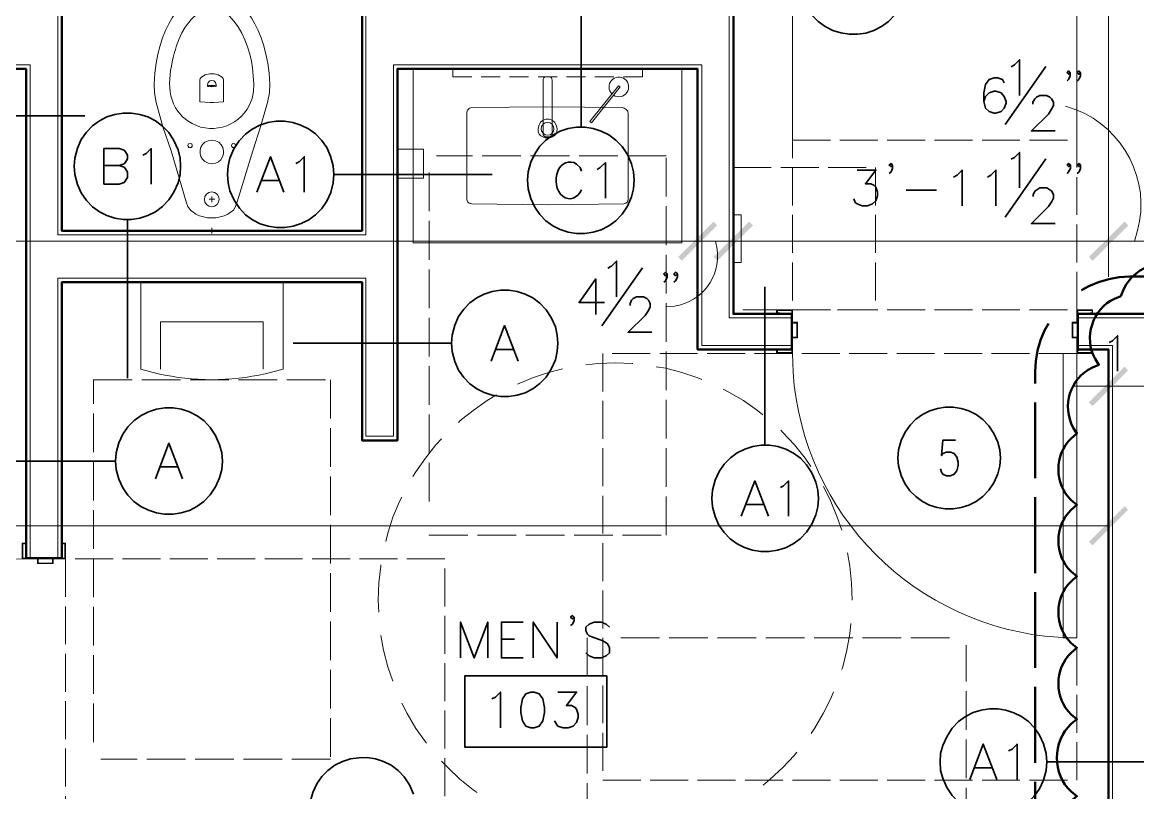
# Model space of a CAD drawing. Header units: inches. Extents: x 5 to 516, y -193 to 129.
# Drawn here: x 205.7 to 217.47, y 65.6 to 73.73 of the extents above; entities that cross this region are included whole.
import ezdxf

# ---------------------------------------------------------------- set-up
doc = ezdxf.new("R2010")
doc.units = ezdxf.units.IN
doc.header["$MEASUREMENT"] = 0
doc.linetypes.add('PDF_IMPORT', pattern=[1, 0.8, -0.2])
doc.layers.add('PDF2_Geometry', color=7, linetype='Continuous')
doc.layers.add('PDF2_Solid Fills', color=7, linetype='Continuous')

msp = doc.modelspace()

# ---------------------------------------------------------------- hatches: boundary and pattern name
at = {"layer": 'PDF2_Solid Fills', "transparency": 33554559}
for points in [[(212.9920095, 71.6234157), (212.6186761, 71.2500823), (212.6586761, 71.2100823), (212.6586813, 71.2100875)], [(212.6586813, 71.210084), (213.0320146, 71.5834173), (212.9920146, 71.6234173)], [(212.9920095, 71.2500875), (213.0320146, 71.2100823), (213.4086813, 71.5834157), (213.3686797, 71.6234173), (213.368666, 71.6234005), (213.3686328, 71.6233676), (213.3686762, 71.6234209)], [(216.9520098, 71.2500823), (216.9920098, 71.2100823), (217.3686765, 71.5834157), (217.3286765, 71.6234157)]]:
    msp.add_hatch(color=256, dxfattribs=at).paths.add_polyline_path(points)

# ---------------------------------------------------------------- linework, layer by layer
at = {"layer": 'PDF2_Geometry', "lineweight": 9}
for points in [[(206.0753423, 77.5667485), (206.0753423, 71.4834147), (209.3253426, 71.4834147), (209.3253426, 77.5667485)], [(213.1586762, 76.5667484), (213.1586762, 70.6100812), (213.8186765, 70.6100812), (213.8186765, 70.3167479), (212.8686761, 70.3167479), (212.8686761, 73.2767481), (209.6186759, 73.2767481), (209.6186759, 69.3600811), (209.3253426, 69.3600811), (209.3253426, 71.0267479), (206.0753423, 71.0267479), (206.0753423, 68.0734141), (205.7853422, 68.0734141), (205.7853422, 73.2767481), (200.0353418, 73.2767481)], [(200.0353418, 64.6934141), (205.7853422, 64.6934141), (205.7853422, 65.0600811), (206.0753423, 65.0600811), (206.0753423, 64.6934141), (217.2020098, 64.6934141), (217.2020098, 70.3167479), (216.8353428, 70.3167479), (216.8353428, 70.6100812), (217.9520099, 70.6100812)]]:
    msp.add_lwpolyline(points, dxfattribs=at)
at = {"layer": 'PDF2_Geometry', "lineweight": 50}
for points in [[(206.1186807, 77.5267535), (206.1186807, 71.526753), (209.2853476, 71.526753), (209.2853476, 77.5267535)], [(213.2020146, 76.5267534), (213.2020146, 70.6500864), (213.8186816, 70.6500864), (213.8186816, 70.2767529), (212.8253479, 70.2767529), (212.8253479, 73.2334199), (209.658681, 73.2334199), (209.658681, 69.3167529), (209.2853476, 69.3167529), (209.2853476, 70.9834197), (206.1186807, 70.9834197), (206.1186807, 68.0734192), (205.742014, 68.0734192), (205.742014, 73.2334199), (200.0753469, 73.2334199)], [(217.3853459, 71.0434173), (217.2720125, 71.0367506), (217.1620125, 71.0167506), (217.0553458, 70.9867506), (216.9520125, 70.9434173), (216.8753458, 70.9000839)], [(217.3220117, 70.9134158), (217.2886785, 70.8367489), (217.2220115, 70.8100824)], [(200.0753469, 64.7334192), (205.742014, 64.7334192), (205.742014, 65.0600862), (206.1186807, 65.0600862), (206.1186807, 64.7334192), (217.1586816, 64.7334192), (217.1586816, 70.2767529), (216.8353479, 70.2767529), (216.8353479, 70.6500864), (217.992015, 70.6500864)], [(216.5253469, 70.5500836), (216.4853469, 70.4767503), (216.4420135, 70.373417), (216.4086802, 70.2634169), (216.3920135, 70.1534169), (216.3853469, 70.0434169)], [(217.0186784, 70.1767489), (217.0586785, 70.1134156), (216.9886784, 70.0867488)], [(216.7853448, 69.4500821), (216.8253449, 69.390082), (216.7653452, 69.3367487)], [(216.7653452, 68.6867489), (216.8253449, 68.6367487), (216.7653452, 68.5834155)], [(216.7653452, 67.9334156), (216.8253449, 67.8834155), (216.7653452, 67.8300822)], [(216.7653452, 67.1800823), (216.8253449, 67.1300818), (216.7653452, 67.0767489)], [(216.7653452, 66.4267482), (216.8253449, 66.3767486), (216.7653452, 66.3267489)]]:
    msp.add_lwpolyline(points, dxfattribs=at)
at = {"layer": 'PDF2_Geometry', "lineweight": 15}
for points in [[(217.1586816, 71.0400862), (217.1586816, 76.6500868)], [(212.6586813, 73.2334199), (212.6586813, 71.4000864), (209.8253477, 71.4000864), (209.8253477, 73.2334199)], [(212.0086771, 73.0434174), (211.7053438, 72.6667507), (211.6886771, 72.6800841), (211.9920105, 73.0567508)], [(209.93201, 72.3867537), (209.93201, 72.0834203), (209.6586767, 72.0834203), (209.6586767, 72.3867537)], [(207.702009, 71.8900859), (207.702009, 71.8300859)], [(207.6720112, 71.8600813), (207.7320112, 71.8600813)], [(212.8253479, 71.7900824), (212.8253479, 71.666749)], [(213.2020095, 71.7900824), (213.2020095, 71.666749)], [(213.2020095, 71.1934146), (213.2020095, 71.6934146), (213.2853428, 71.6934146), (213.2853428, 71.1934146)], [(207.702009, 71.5567526), (207.702009, 71.4967526)], [(207.6720112, 71.5267479), (207.7320112, 71.5267479)]]:
    msp.add_lwpolyline(points, close=True, dxfattribs=at)
at = {"layer": 'PDF2_Geometry', "linetype": 'PDF_IMPORT', "lineweight": 15, "ltscale": 0.5}
for points in [[(216.8253483, 72.4834198), (216.8253483, 76.483415), (213.825348, 76.4834202), (213.825348, 72.4834147), (216.8253483, 72.4834198)], [(216.8253483, 70.6934145), (216.8253483, 74.69342), (213.825348, 74.6934149), (213.825348, 70.6934197), (216.8253483, 70.6934145)], [(214.7020096, 72.1934147), (214.7020096, 70.6934145), (213.2020095, 70.6934145), (213.2020095, 72.1934147), (214.7020096, 72.1934147)], [(216.8253483, 65.7334193), (216.8253483, 70.2334197), (211.8253479, 70.2334197), (211.8253479, 65.7334193), (216.8253483, 65.7334193)], [(210.1586811, 68.0667528), (206.1586756, 68.0667528), (206.1586807, 65.0667526), (210.1586759, 65.0667526), (210.1586811, 68.0667528)]]:
    msp.add_lwpolyline(points, dxfattribs=at)
at = {"layer": 'PDF2_Geometry', "lineweight": 35}
for points in [[(211.595347, 74.2900877), (211.595347, 72.6200877)], [(216.1320092, 73.2567489), (216.1686759, 73.2767489), (216.2220092, 73.3300822), (216.2220092, 72.9534155)], [(216.0686818, 72.6467499), (216.4986818, 73.2600833)], [(216.7553477, 73.1934147), (216.7386811, 73.1767481), (216.7220144, 73.1934147), (216.7386811, 73.2134147), (216.7553477, 73.1934147), (216.7553477, 73.1600814), (216.7386811, 73.1234147), (216.7220144, 73.1067481)], [(216.8620168, 73.1934147), (216.8453502, 73.1767481), (216.8286835, 73.1934147), (216.8453502, 73.2134147), (216.8620168, 73.1934147), (216.8620168, 73.1600814), (216.8453502, 73.1234147), (216.8286835, 73.1067481)], [(216.0586788, 73.0867524), (216.0420122, 73.1234191), (215.9886788, 73.1400857), (215.9520122, 73.1400857), (215.8986788, 73.1234191), (215.8620121, 73.0700857), (215.8453455, 72.9800857), (215.8453455, 72.8900857), (215.8620121, 72.8200857), (215.8986788, 72.783419), (215.9520122, 72.7667524), (215.9720122, 72.7667524), (216.0253455, 72.783419), (216.0586788, 72.8200857), (216.0786788, 72.8734191), (216.0786788, 72.8900857), (216.0586788, 72.9434191), (216.0253455, 72.9800857), (215.9720122, 73.0000857), (215.9520122, 73.0000857), (215.8986788, 72.9800857), (215.8620121, 72.9434191), (215.8453455, 72.8900857)], [(216.3620168, 72.863418), (216.3620168, 72.883418), (216.3820168, 72.9167513), (216.3986835, 72.9367513), (216.4353501, 72.953418), (216.5053501, 72.953418), (216.5420168, 72.9367513), (216.5586835, 72.9167513), (216.5786835, 72.883418), (216.5786835, 72.8467513), (216.5586835, 72.8100846), (216.5253501, 72.7567513), (216.3453501, 72.5800846), (216.5953501, 72.5800846)], [(206.362016, 72.7400863), (204.6920159, 72.7400863)], [(206.5620147, 72.0200816), (206.5620147, 72.3934149), (206.7220147, 72.3934149), (206.775348, 72.3767483), (206.7920147, 72.3600816), (206.8120147, 72.3234149), (206.8120147, 72.2867483), (206.7920147, 72.2500816), (206.775348, 72.2334149), (206.7220147, 72.2167483), (206.5620147, 72.2167483)], [(206.972015, 72.3234196), (207.0086816, 72.3400862), (207.062015, 72.3934196), (207.062015, 72.0200862)], [(207.3453456, 72.0334209), (207.3653456, 72.1200876), (207.3720123, 72.2067542), (207.3653456, 72.2934209), (207.3453456, 72.3800876)], [(206.2553455, 72.2934209), (206.2486789, 72.2067542), (206.2553455, 72.1200876)], [(207.8920126, 71.946751), (207.8720126, 72.0334176), (207.8653459, 72.1200843), (207.8720126, 72.2100843), (207.8920126, 72.2934177)], [(208.1753435, 71.9334184), (208.3186769, 72.3067518), (208.4620102, 71.9334184)], [(208.5886804, 72.2367496), (208.6220137, 72.2534163), (208.6753471, 72.3067496), (208.6753471, 71.9334163)], [(211.7653435, 72.1734155), (211.7986769, 72.1934155), (211.8520102, 72.2467488), (211.8520102, 71.8700821)], [(216.0686818, 71.6700856), (216.4986818, 72.2867523)], [(216.1320092, 72.2834144), (216.1686759, 72.3000811), (216.2220092, 72.3534144), (216.2220092, 71.980081)], [(206.7220149, 72.2167504), (206.7753483, 72.1967504), (206.7920149, 72.1800838), (206.8120149, 72.1434171), (206.8120149, 72.0900838), (206.7920149, 72.0567504), (206.7753483, 72.0367504), (206.7220149, 72.0200838), (206.5620149, 72.0200838)], [(208.9820127, 72.2100843), (208.9886793, 72.1200843), (208.9820127, 72.0334176)], [(210.6586811, 72.1200843), (208.988681, 72.1200843)], [(211.0386779, 71.97008), (211.0320113, 72.06008), (211.0386779, 72.1467466)], [(211.6020134, 72.1567529), (211.5853468, 72.1934195), (211.5486801, 72.2300862)], [(212.128678, 72.2334133), (212.148678, 72.1467466), (212.1553446, 72.06008), (212.148678, 71.97008), (212.128678, 71.8834133)], [(214.5086773, 72.1667491), (214.705344, 72.1667491), (214.595344, 72.0234157), (214.6520107, 72.0234157), (214.685344, 72.0067491), (214.705344, 71.9867491), (214.7220107, 71.9334157), (214.7220107, 71.8967491), (214.705344, 71.8434157), (214.6686774, 71.8100824), (214.615344, 71.7900824), (214.5620107, 71.7900824), (214.5086773, 71.8100824), (214.4886773, 71.8267491), (214.4720107, 71.8634157)], [(214.8820091, 72.220087), (214.8653424, 72.2034204), (214.8453424, 72.220087), (214.8653424, 72.2367537), (214.8820091, 72.220087), (214.8820091, 72.1834204), (214.8653424, 72.1467537), (214.8453424, 72.130087)], [(215.5253468, 72.0934187), (215.5620135, 72.1134187), (215.6153468, 72.1667521), (215.6153468, 71.7900854)], [(215.8820092, 72.0934187), (215.9186758, 72.1134187), (215.9720092, 72.1667521), (215.9720092, 71.7900854)], [(216.7586775, 72.220087), (216.7386775, 72.2034204), (216.7220109, 72.220087), (216.7386775, 72.2367537), (216.7586775, 72.220087), (216.7586775, 72.1834204), (216.7386775, 72.1467537), (216.7220109, 72.130087)], [(216.8653466, 72.220087), (216.84868, 72.2034204), (216.82868, 72.220087), (216.84868, 72.2367537), (216.8653466, 72.220087), (216.8653466, 72.1834204), (216.84868, 72.1467537), (216.82868, 72.130087)], [(208.2320113, 72.0567502), (208.4086779, 72.0567502)], [(215.0253468, 71.9534176), (215.3453468, 71.9534176)], [(216.3653466, 71.8900835), (216.3653466, 71.9067501), (216.3820133, 71.9434168), (216.4020133, 71.9600835), (216.4353466, 71.9800835), (216.5086799, 71.9800835), (216.5420133, 71.9600835), (216.5620133, 71.9434168), (216.57868, 71.9067501), (216.57868, 71.8700835), (216.5620133, 71.8367501), (216.5253466, 71.7834168), (216.3453466, 71.6034168), (216.5953466, 71.6034168)], [(206.8120147, 69.9734167), (206.8120147, 71.6434167)], [(211.878679, 71.133417), (211.9153457, 71.153417), (211.968679, 71.2067504), (211.968679, 70.8300837)], [(211.8153449, 70.5234181), (212.2453449, 71.1367514)], [(212.5053474, 71.0734195), (212.4853474, 71.0534195), (212.4686807, 71.0734195), (212.4853474, 71.0900861), (212.5053474, 71.0734195), (212.5053474, 71.0367528), (212.4853474, 71.0000861), (212.4686807, 70.9834194)], [(212.6120165, 71.0734195), (212.5920165, 71.0534195), (212.5753498, 71.0734195), (212.5920165, 71.0900861), (212.6120165, 71.0734195), (212.6120165, 71.0367528), (212.5920165, 71.0000861), (212.5753498, 70.9834194)], [(211.7520107, 70.6434148), (211.7520107, 71.0200815), (211.575344, 70.7700815), (211.8420107, 70.7700815)], [(212.1120165, 70.7400861), (212.1120165, 70.7600861), (212.1286831, 70.7967528), (212.1453498, 70.8134194), (212.1820165, 70.8300861), (212.2553498, 70.8300861), (212.2886831, 70.8134194), (212.3086831, 70.7967528), (212.3253498, 70.7600861), (212.3253498, 70.7234194), (212.3086831, 70.6867528), (212.2720165, 70.6334194), (212.0920165, 70.4567527), (212.3420165, 70.4567527)], [(213.5353428, 70.9367482), (213.5353428, 69.2667481)], [(210.6486781, 70.1534161), (210.7886781, 70.5267495), (210.9320115, 70.1534161)], [(211.3253467, 70.1667486), (211.3453467, 70.2534153), (211.3520134, 70.340082), (211.3453467, 70.4267487), (211.3253467, 70.5134153)], [(210.2353467, 70.4267487), (210.22868, 70.340082), (210.2353467, 70.2534153)], [(217.165348, 70.350085), (217.2020147, 70.3667516), (217.255348, 70.420085), (217.255348, 70.0467516)], [(208.5586782, 70.340082), (210.2286783, 70.340082)], [(210.7020093, 70.2767478), (210.878676, 70.2767478)], [(215.545346, 69.3200827), (215.4120126, 69.3200827), (215.3986793, 69.1567494), (215.4120126, 69.1767494), (215.4520127, 69.193416), (215.4920127, 69.193416), (215.5320127, 69.1767494), (215.5586793, 69.1400827), (215.5720127, 69.0867494), (215.5720127, 69.0500827), (215.5586793, 68.9967494), (215.5320127, 68.9600827), (215.4920127, 68.943416), (215.4520127, 68.943416), (215.4120126, 68.9600827), (215.3986793, 68.9800827), (215.385346, 69.0167494)], [(215.9920138, 68.9634136), (216.0120138, 69.0467469), (216.0186805, 69.1300803), (216.0120138, 69.2167469), (215.9920138, 69.2967469)], [(206.6920147, 69.1867483), (206.6853479, 69.0967483), (206.6920147, 69.0100816)], [(207.1053429, 68.9100824), (207.2486762, 69.2867491), (207.3920096, 68.9100824)], [(207.7820148, 68.9234149), (207.8053481, 69.0100816), (207.8120148, 69.0967483), (207.8053481, 69.1867483), (207.7820148, 69.2700816)], [(214.945347, 69.2167469), (214.9386803, 69.1300803), (214.945347, 69.0467469)], [(205.015343, 69.0967483), (206.6853431, 69.0967483)], [(207.1586808, 69.0367507), (207.3386808, 69.0367507)], [(213.2853428, 68.5167515), (213.4286762, 68.8900849), (213.5720095, 68.5167515)], [(213.6986797, 68.8200827), (213.7320131, 68.8367494), (213.7853464, 68.8900827), (213.7853464, 68.5167493)], [(214.0720104, 68.8767507), (214.0920104, 68.7934174), (214.098677, 68.7034174), (214.0920104, 68.6167507), (214.0720104, 68.530084)], [(212.9820103, 68.6167507), (212.9753437, 68.7034174), (212.9820103, 68.7934174)], [(213.3420106, 68.6400832), (213.5186773, 68.6400832)], [(211.5220099, 67.4534173), (211.5053432, 67.4334173), (211.4853432, 67.4534173), (211.5053432, 67.4700839), (211.5220099, 67.4534173), (211.5220099, 67.4167506), (211.5053432, 67.3800839), (211.4853432, 67.3634173)], [(210.3253477, 67.0234178), (210.3253477, 67.4000845), (210.4686811, 67.0234178), (210.6120144, 67.4000845), (210.6120144, 67.0234178)], [(210.9853473, 67.0234178), (210.7553472, 67.0234178), (210.7553472, 67.4000845), (210.9853473, 67.4000845)], [(211.0920104, 67.0234178), (211.0920104, 67.4000845), (211.3420104, 67.0234178), (211.3420104, 67.4000845)], [(211.8953484, 67.3467482), (211.8620151, 67.3800815), (211.8086817, 67.4000815), (211.7353484, 67.4000815), (211.6820151, 67.3800815), (211.6453484, 67.3467482), (211.6453484, 67.3100815), (211.6653484, 67.2734148), (211.6820151, 67.2567481), (211.7186817, 67.2400815), (211.8253484, 67.2034148), (211.8620151, 67.1834148), (211.8786817, 67.1667481), (211.8953484, 67.1300815), (211.8953484, 67.0767481), (211.8620151, 67.0434148), (211.8086817, 67.0234148), (211.7353484, 67.0234148), (211.6820151, 67.0434148), (211.6453484, 67.0767481)], [(210.7553472, 67.2200866), (210.8953472, 67.2200866)], [(210.6553445, 66.5900817), (210.6920112, 66.6100817), (210.7453445, 66.663415), (210.7453445, 66.2867483)], [(211.3520134, 66.6634188), (211.5486801, 66.6634188), (211.4420134, 66.5200855), (211.4953468, 66.5200855), (211.5320134, 66.5000855), (211.5486801, 66.4834188), (211.5653468, 66.4300855), (211.5653468, 66.3934188), (211.5486801, 66.3400855), (211.5120134, 66.3034188), (211.4586801, 66.2867521), (211.4053467, 66.2867521), (211.3520134, 66.3034188), (211.3353467, 66.3234188), (211.3153467, 66.3600855)], [(215.4120091, 65.7534182), (215.3886758, 65.8367516), (215.3820091, 65.9267516), (215.3886758, 66.0134182), (215.4120091, 66.1000849)], [(215.6953501, 65.7400857), (215.8386834, 66.1134191), (215.9820168, 65.7400857)], [(216.1053436, 66.0434169), (216.1420103, 66.0600836), (216.1953436, 66.1134169), (216.1953436, 65.7400835)], [(216.5020092, 66.0134182), (216.5086759, 65.9267516), (216.5020092, 65.8367516)], [(218.1786809, 65.9267516), (216.5086808, 65.9267516)], [(215.7486812, 65.8634174), (215.9286813, 65.8634174)]]:
    msp.add_lwpolyline(points, dxfattribs=at)
at = {"layer": 'PDF2_Geometry', "lineweight": 15}
for points in [[(207.4186814, 73.6734197), (207.3853481, 73.6134197), (207.3553481, 73.5500863), (207.3286814, 73.4800863)], [(207.0986814, 73.1900828), (207.0920148, 73.0767494)], [(207.8086782, 73.14675), (207.7686782, 73.1700833), (207.7253448, 73.1834166), (207.6786782, 73.1834166), (207.6320115, 73.1700833), (207.5920115, 73.14675)], [(208.0986814, 72.8534196), (208.1253481, 72.9234196), (208.1420148, 72.9967529), (208.1453481, 73.0734196), (208.1386814, 73.1600863), (208.1286814, 73.2434196)], [(208.3120148, 73.0767494), (208.3053481, 73.1900828)], [(207.0920101, 73.0767494), (207.0953434, 72.9800827), (207.1153434, 72.8800827)], [(207.5920101, 73.14675), (207.5786768, 73.1334166), (207.5753435, 73.1134166)], [(207.5753475, 73.113418), (207.5753475, 72.8867513), (207.6820142, 72.8800846)], [(207.745344, 73.0467532), (207.745344, 73.0667532), (207.7386773, 73.0900866), (207.7220107, 73.1067532), (207.7020107, 73.1100866), (207.6786773, 73.1067532), (207.6620107, 73.0900866), (207.655344, 73.0667532)], [(207.745344, 73.0534204), (207.745344, 73.0567538), (207.7386773, 73.0567538), (207.7320107, 73.0600871), (207.7086773, 73.0600871), (207.7020107, 73.0634204), (207.6920107, 73.0600871), (207.6686773, 73.0600871), (207.665344, 73.0567538), (207.6586773, 73.0567538), (207.655344, 73.0534204)], [(207.6553443, 73.0667532), (207.6553443, 73.0467532)], [(207.7186809, 72.8800846), (207.8253475, 72.8867513), (207.8253475, 73.113418), (207.8220142, 73.133418), (207.8086809, 73.1467513)], [(207.9520091, 71.7834144), (207.9686757, 71.8334144), (208.1320091, 72.3700811), (208.2153424, 72.6234144), (208.2886758, 72.8800811), (208.3086758, 72.9800812), (208.3120091, 73.0767479)], [(211.1953497, 73.113418), (211.1953497, 73.1267513), (211.198683, 73.133418), (211.2020164, 73.1400847), (211.2053497, 73.143418), (211.208683, 73.1467513), (211.2153497, 73.1500847), (211.2653497, 73.1500847)], [(211.1953497, 72.5534204), (211.1953497, 73.1134204)], [(211.2653435, 73.1500866), (211.2720101, 73.1500866), (211.2753435, 73.1467532), (211.2786768, 73.1434199), (211.2853435, 73.1400866), (211.2886768, 73.1334199), (211.2886768, 73.1267532), (211.2920102, 73.1200866), (211.2920102, 73.1134199)], [(211.2920158, 73.113418), (211.2920158, 72.5534179)], [(207.6553443, 73.0467472), (207.7020109, 73.0434139), (207.7453443, 73.0467472)], [(207.6886798, 73.0567538), (207.6853465, 73.0534204), (207.6886798, 73.0534204), (207.6886798, 73.0500871), (207.7120131, 73.0500871), (207.7153465, 73.0534204), (207.7153465, 73.0567538), (207.7120131, 73.0567538)], [(207.1153459, 72.8800806), (207.1853459, 72.6234139), (207.2720125, 72.3700805)], [(207.6820099, 72.8800806), (207.7186765, 72.8800806)], [(210.4420131, 72.8267494), (210.4186797, 72.8200827), (210.3986797, 72.8000827), (210.3920131, 72.7767494)], [(212.0286831, 72.8267494), (211.2353497, 72.8334161), (210.4420164, 72.8267494)], [(212.0920105, 72.7600854), (212.0886772, 72.7867521), (212.0720105, 72.8067521), (212.0520105, 72.8200854), (212.0286771, 72.8267521)], [(216.8186773, 72.8034157), (216.7053439, 72.8400825)], [(207.3420147, 72.7867529), (207.3920147, 72.7300863), (207.4520147, 72.6834196)], [(210.3920117, 72.776748), (210.3920117, 71.856748)], [(212.0920105, 71.8567515), (212.0920105, 72.7600849)], [(211.1953497, 72.6934147), (211.168683, 72.6734147)], [(211.1953497, 72.6500865), (211.178683, 72.6267532), (211.1753497, 72.6034198), (211.178683, 72.5767532), (211.1953497, 72.5567532)], [(211.2920158, 72.6934147), (211.2586825, 72.7034147), (211.2253492, 72.7034147), (211.1953492, 72.6934147)], [(211.2920158, 72.6500865), (211.2686825, 72.6634199), (211.2420158, 72.6700865), (211.2153492, 72.6634199), (211.1953492, 72.6500865)], [(211.2920158, 72.5567502), (211.3053492, 72.5767502), (211.3086825, 72.6034169), (211.3053492, 72.6267502), (211.2920158, 72.6500835)], [(211.3153497, 72.6734147), (211.2920164, 72.6934147)], [(207.7753424, 72.4600865), (207.7386757, 72.4767532), (207.702009, 72.4834198), (207.662009, 72.4767532), (207.6286757, 72.4600865)], [(211.2186787, 72.5167518), (211.2153454, 72.5167518), (211.2086787, 72.5200852), (211.2053454, 72.5234185), (211.202012, 72.5267518), (211.1986787, 72.5334185), (211.1953454, 72.5400852), (211.1953454, 72.5534185)], [(211.1953497, 72.5567502), (211.2153497, 72.5400835), (211.2420164, 72.5367502), (211.2686831, 72.5400835), (211.2920164, 72.5567502)], [(211.2653435, 72.5167518), (211.2186768, 72.5167518)], [(211.2920158, 72.5534204), (211.2920158, 72.5467537), (211.2886825, 72.5400871), (211.2886825, 72.5334204), (211.2853492, 72.5267537), (211.2786825, 72.5234204), (211.2753492, 72.5200871), (211.2720158, 72.5167537), (211.2653492, 72.5167537)], [(207.4753459, 71.7434144), (207.4486792, 71.7834144), (207.4320126, 71.8334144), (207.2720125, 72.3700811)], [(207.4886817, 72.4434144), (207.472015, 72.4500811), (207.4553483, 72.4434144)], [(207.9453467, 72.4434144), (207.9286801, 72.4500811), (207.9153467, 72.4434144)], [(207.662009, 72.2400865), (207.702009, 72.2334198), (207.7386757, 72.2400865)], [(207.9286801, 71.743416), (207.9520134, 71.783416)], [(210.3920117, 71.8567515), (210.3986784, 71.8334182), (210.415345, 71.8167515), (210.4420117, 71.8100848)], [(210.4420131, 71.8100799), (211.2420131, 71.8000799), (212.0453466, 71.8100799)], [(212.0453457, 71.8100799), (212.068679, 71.8167466), (212.0853457, 71.8334133), (212.0920124, 71.8567466)], [(207.4753448, 71.743416), (207.5320115, 71.703416)], [(207.8686782, 71.703416), (207.9286782, 71.743416)], [(200.0753469, 71.416749), (212.8253479, 71.416749), (213.2020146, 71.416749)], [(213.0320144, 71.3334132), (213.0120144, 71.4167466)], [(217.1586816, 71.416749), (213.2020146, 71.416749)], [(218.0753432, 71.416749), (217.7020098, 71.416749), (217.1586765, 71.416749)], [(217.4320106, 71.416749), (217.465344, 71.5300824)], [(212.498681, 70.7267465), (212.5820143, 70.7334132)], [(213.65868, 70.6500864), (213.6920133, 70.6500864), (213.6920133, 70.6600864)], [(213.6586813, 70.6500864), (213.6586813, 70.6934197)], [(213.825348, 70.6934145), (213.6586813, 70.6934145)], [(213.6920133, 70.6600826), (213.66868, 70.6600826)], [(213.6686816, 70.2700825), (213.6686816, 70.2434159), (213.8186816, 70.2434159), (213.8186816, 70.4034159), (213.872015, 70.4034159), (213.872015, 70.5534159), (213.8186816, 70.5534159), (213.8186816, 70.6867492), (213.6686816, 70.6867492), (213.6686816, 70.6600826)], [(213.825348, 70.5634164), (213.825348, 70.6934164)], [(216.9853445, 70.2700825), (216.9853445, 70.2434159), (216.8353445, 70.2434159), (216.8353445, 70.4034159), (216.7820111, 70.4034159), (216.7820111, 70.5534159), (216.8353445, 70.5534159), (216.8353445, 70.6867492), (216.9853445, 70.6867492), (216.9853445, 70.6600826)], [(216.8253483, 70.5634164), (216.8253483, 70.6934164)], [(216.8253483, 70.6934145), (216.9920149, 70.6934145)], [(216.9920128, 70.6500864), (216.9620128, 70.6500864), (216.9620128, 70.6600864)], [(216.9620128, 70.6600826), (216.9853461, 70.6600826)], [(216.9920149, 70.6500864), (216.9920149, 70.6934197)], [(207.1586808, 70.066753), (207.1586808, 70.566753), (208.2420142, 70.566753), (208.2420142, 70.066753)], [(213.8253459, 70.5634164), (213.8786792, 70.5634164), (213.8786792, 70.3967498), (213.8253459, 70.3967498)], [(216.8253469, 70.5634164), (216.7753469, 70.5634164), (216.7753469, 70.3967498), (216.8253469, 70.3967498)], [(213.825348, 70.4634137), (213.825348, 70.466747)], [(213.825348, 70.3967498), (213.825348, 70.2334164)], [(216.8253483, 70.4634137), (216.8253483, 70.466747)], [(216.8253483, 70.3967498), (216.8253483, 70.2334164)], [(213.6686775, 70.2700814), (213.6920109, 70.2700814)], [(213.6920133, 70.2700814), (213.6920133, 70.2767481)], [(216.7853483, 69.8867535), (217.1586816, 69.8867535), (217.1586816, 70.2600869)], [(216.8253483, 70.2334197), (216.9920149, 70.2334197), (216.9920149, 70.276753)], [(216.9620128, 70.2700814), (216.9620128, 70.2767481)], [(216.9920149, 70.2767478), (216.9620149, 70.2767478)], [(216.9853486, 70.2700814), (216.9620152, 70.2700814)], [(212.1420118, 70.1267505), (212.1353452, 70.1267505), (211.9553452, 70.1334172), (211.7786785, 70.1267505), (211.6453451, 70.1134172)], [(211.3986782, 70.0700828), (211.2520115, 70.0334161), (211.0820115, 69.9767494), (210.9253448, 69.9100828)], [(212.8686761, 69.9600839), (212.8286761, 69.9767505), (212.6586761, 70.0334172), (212.4886761, 70.0767505), (212.3886761, 70.0934172)], [(218.3686766, 69.8867535), (217.1586764, 69.8867535)], [(210.7053459, 69.796747), (210.6053459, 69.736747), (210.4586792, 69.6334136), (210.3186792, 69.5234136), (210.3020125, 69.506747)], [(213.5120139, 69.5867521), (213.4553472, 69.6334188), (213.3086805, 69.7367521), (213.1553472, 69.8267521), (213.0953472, 69.8567521)], [(214.0186803, 69.0400873), (213.9586803, 69.1300873), (213.8453469, 69.2700873), (213.7253469, 69.4000873), (213.7020136, 69.4234207)], [(210.1220125, 69.3334155), (210.0653458, 69.2700822), (209.9553458, 69.1300822), (209.8520125, 68.9834155), (209.8220125, 68.9367488)], [(214.3453473, 68.370084), (214.2986806, 68.5067507), (214.2286806, 68.6734174), (214.1520139, 68.830084)], [(209.7053458, 68.7167502), (209.6820125, 68.6734168), (209.6120125, 68.5067501), (209.5586791, 68.3367501), (209.5353458, 68.2500835)], [(217.1586816, 68.6667488), (217.1586816, 68.7900821)], [(200.0753469, 68.4167488), (217.1586816, 68.4167488)], [(209.9920144, 68.3167528), (209.9920144, 68.3200862)], [(205.7353487, 68.2267526), (205.7086821, 68.2267526), (205.7086821, 68.0734192), (205.8686821, 68.0734192), (205.8686821, 68.0234192), (206.0220154, 68.0234192), (206.0220154, 68.0734192), (206.1520154, 68.0734192), (206.1520154, 68.2267526), (206.1253488, 68.2267526)], [(205.7353477, 68.2267463), (205.7353477, 68.203413)], [(205.7353477, 68.2034173), (205.7420143, 68.2034173)], [(206.1186756, 68.2334195), (206.1586756, 68.2334195)], [(206.1186756, 68.2334173), (206.1186756, 68.2034173), (206.1253423, 68.2034173)], [(206.1253488, 68.2034173), (206.1253488, 68.2267507)], [(206.1586807, 68.0667528), (206.1586807, 68.2334195)], [(214.4553462, 67.6334167), (214.4486795, 67.8134168), (214.4320128, 67.9900834), (214.4053462, 68.1300834)], [(205.862016, 68.0667528), (205.7020159, 68.0667528)], [(206.0286826, 68.0667515), (206.0286826, 68.0167515), (205.862016, 68.0167515), (205.862016, 68.0667515)], [(205.9286799, 68.0667528), (205.9286799, 68.0700862)], [(206.0286826, 68.0667528), (206.1586826, 68.0667528)], [(209.485348, 68.0034187), (209.4820146, 67.9900853), (209.4620146, 67.8134187), (209.4553479, 67.6334186), (209.4620146, 67.506752)], [(214.3453473, 66.9000861), (214.3553473, 66.9300861), (214.3986806, 67.1034194), (214.4320139, 67.2767528), (214.4420139, 67.3867528)], [(209.485348, 67.260085), (209.5120146, 67.1034183), (209.5586813, 66.930085), (209.6086813, 66.7767516)], [(216.8253483, 67.2334194), (216.6820149, 67.2334194)], [(214.0220101, 66.2267462), (214.0586768, 66.2800795), (214.1486768, 66.4367462), (214.2286768, 66.5934129), (214.2586768, 66.6667462)], [(209.7053458, 66.5467467), (209.7620125, 66.4367467), (209.8520125, 66.28008), (209.9553458, 66.1367467), (209.9653458, 66.1234134)], [(213.5153437, 65.6800814), (213.5920103, 65.7434147), (213.7253437, 65.866748), (213.8453437, 65.996748), (213.8720104, 66.0300814)], [(210.1253491, 65.933418), (210.1886824, 65.8667513), (210.3186824, 65.7434179), (210.4586824, 65.6334179), (210.4986824, 65.6034179)]]:
    msp.add_lwpolyline(points, dxfattribs=at)
at = {"layer": 'PDF2_Geometry', "linetype": 'PDF_IMPORT', "lineweight": 15, "ltscale": 0.25}
msp.add_lwpolyline([(210.2420144, 73.2334199), (210.2420144, 73.1500866), (212.2420154, 73.1500866), (212.2420154, 73.2334199)], dxfattribs=at)
at = {"layer": 'PDF2_Geometry', "linetype": 'PDF_IMPORT', "lineweight": 15, "ltscale": 0.51}
for points in [[(209.9920144, 68.3167528), (212.4920094, 68.3167528), (212.4920146, 72.3167483), (210.0720141, 72.3167532)], [(209.9920144, 72.1400835), (209.9920144, 68.5734155)], [(206.4520089, 66.1334166), (206.4520089, 69.9600874)], [(206.4520089, 69.9567541), (208.9520108, 69.9567541), (208.9520091, 65.9567483), (206.5286789, 65.9567537)], [(211.6586812, 67.2334194), (211.6586812, 64.7334176), (215.6586834, 64.7334192), (215.6586815, 67.1567495)], [(215.4820118, 67.2334194), (211.9153438, 67.2334194)]]:
    msp.add_lwpolyline(points, dxfattribs=at)
at = {"layer": 'PDF2_Geometry', "lineweight": 15}
msp.add_lwpolyline([(208.2653424, 70.0200863), (208.4520091, 70.066753), (208.4520091, 70.9834197), (206.952009, 70.9834197), (206.952009, 70.066753), (207.1353423, 70.0200863, 0.1125000055)], format="xyb", close=True, dxfattribs=at)
at = {"layer": 'PDF2_Geometry', "linetype": 'PDF_IMPORT', "lineweight": 50, "ltscale": 1.003333}
msp.add_lwpolyline([(217.3853459, 71.0434173), (228.035347, 71.0434173)], dxfattribs=at)
at = {"layer": 'PDF2_Geometry', "lineweight": 15}
for points in [[(213.6920147, 70.2767478), (213.6586813, 70.276753), (213.6586813, 70.2334197), (213.825348, 70.2334197), (213.8320147, 70.036753, 0.3758045143), (216.6286815, 67.240086), (216.8253483, 67.2334194), (216.8253483, 70.2334197), (216.6820148, 70.2334197), (216.6820148, 67.2334194)], [(205.742014, 68.2034195), (205.7420089, 68.2334195), (205.7020089, 68.2334195), (205.7020089, 68.0667528), (205.5053422, 68.0600862, 0.376907078), (202.7086753, 65.2634193), (202.7020086, 65.0667526), (205.7020089, 65.0667526), (205.7020089, 65.2134192), (202.7020086, 65.2134192)]]:
    msp.add_lwpolyline(points, format="xyb", dxfattribs=at)
at = {"layer": 'PDF2_Geometry', "linetype": 'PDF_IMPORT', "lineweight": 50, "ltscale": 1}
msp.add_lwpolyline([(216.3853458, 49.9167473), (216.3853458, 70.0434164)], dxfattribs=at)
at = {"layer": 'PDF2_Geometry', "lineweight": 35}
for points in [[(211.868676, 66.8334153), (210.3686759, 66.8334153), (210.3686759, 66.0834153), (211.868676, 66.0834153)], [(211.0653448, 66.6634188), (211.0120115, 66.6434188), (210.9786781, 66.5900855), (210.9586781, 66.5000855), (210.9586781, 66.4467521), (210.9786781, 66.3600855), (211.0120115, 66.3034188), (211.0653448, 66.2867521), (211.1020115, 66.2867521), (211.1553448, 66.3034188), (211.1920115, 66.3600855), (211.2086782, 66.4467521), (211.2086782, 66.5000855), (211.1920115, 66.5900855), (211.1553448, 66.6434188), (211.1020115, 66.6634188)]]:
    msp.add_lwpolyline(points, close=True, dxfattribs=at)
at = {"layer": 'PDF2_Geometry', "lineweight": 50}
msp.add_lwpolyline([(216.7653452, 65.6134148), (216.8253449, 65.5634152), (216.7653452, 65.5167487, 0.4165055502), (216.7653452, 64.8300819), (216.8253449, 64.7834155), (216.7653452, 64.7300818)], format="xyb", dxfattribs=at)
at = {"layer": 'PDF2_Geometry', "lineweight": 15}
msp.add_circle((207.7005763, 71.8586488), 0.0781126, dxfattribs=at)
msp.add_arc((211.9943206, 73.0440882), 0.1035541, 237.49710669, 225.66171978, dxfattribs=at)
at = {"layer": 'PDF2_Geometry', "lineweight": 35}
msp.add_ellipse((211.4773024, 72.0590662), major_axis=(0.0030841, 0.1943334), ratio=0.7497252858, start_param=1.0560123271, end_param=4.1898886398, dxfattribs=at)
at = {"layer": 'PDF2_Geometry', "lineweight": 15}
for points in [[(208.3053481, 73.1900828), (208.1725703, 74.3225828), (207.2277369, 74.3249717), (207.0986814, 73.1900828)], [(208.1286814, 73.2434196), (208.0904037, 73.6189197), (207.7620148, 74.1798086), (207.4186814, 73.6734197)], [(207.3286814, 73.4800863), (207.2649592, 73.263253), (207.1974591, 72.9864196), (207.3420147, 72.7867529)], [(207.7120131, 73.0567538), (207.7042353, 73.0567538), (207.6964576, 73.0567538), (207.6886798, 73.0567538)], [(207.4520147, 72.6834196), (207.6716814, 72.5287529), (207.9820148, 72.613864), (208.0986814, 72.8534196)], [(217.465344, 71.5300824), (217.6085107, 72.0530268), (217.3190662, 72.6063602), (216.8186773, 72.8034157)], [(211.168683, 72.6734147), (211.0325719, 72.4484702), (211.4539053, 72.4518036), (211.3153497, 72.6734147)], [(207.4553483, 72.4434144), (207.4233483, 72.3908589), (207.5206817, 72.3908589), (207.4886817, 72.4434144)], [(207.6286757, 72.4600865), (207.545509, 72.4068087), (207.5632313, 72.271642), (207.662009, 72.2400865)], [(207.7386757, 72.2400865), (207.8329535, 72.2650309), (207.8561202, 72.4012532), (207.7753424, 72.4600865)], [(207.9153467, 72.4434144), (207.8844578, 72.3907477), (207.9762912, 72.3915255), (207.9453467, 72.4434144)], [(207.5320115, 71.703416), (207.6299559, 71.647916), (207.7707337, 71.647916), (207.8686782, 71.703416)], [(212.5820143, 70.7334132), (212.8740699, 70.777191), (213.0689033, 71.0398577), (213.0320144, 71.3334132)]]:
    msp.add_open_spline(points, degree=3, dxfattribs=at)
at = {"layer": 'PDF2_Geometry', "lineweight": 35}
for points in [[(213.9120166, 74.0700828), (214.0128499, 73.4871939), (214.8090167, 73.4255272), (215.0020167, 73.9834162)], [(207.3453456, 72.3800876), (207.1483456, 72.9431432), (206.3597344, 72.8798098), (206.2553455, 72.2934209)], [(207.8920126, 72.2934177), (208.0837348, 72.8539177), (208.8755682, 72.7965844), (208.9820127, 72.2100843)], [(211.0386779, 72.1467466), (211.1405112, 72.72658), (211.9324557, 72.7941356), (212.128678, 72.2334133)], [(211.5486801, 72.2300862), (211.4699579, 72.2814196), (211.3842356, 72.2409751), (211.3520134, 72.1567529)], [(206.2553455, 72.1200876), (206.3596233, 71.5353097), (207.14829, 71.4723097), (207.3453456, 72.0334209)], [(208.9820127, 72.0334176), (208.8783459, 71.4505843), (208.0895682, 71.386362), (207.8920126, 71.946751)], [(212.128678, 71.8834133), (211.9324557, 71.322691), (211.1405112, 71.3902466), (211.0386779, 71.97008)], [(211.3253467, 70.5134153), (211.1282356, 71.0745265), (210.33968, 71.0115265), (210.2353467, 70.4267487)], [(210.2353467, 70.2534153), (210.3397355, 69.6670264), (211.1283467, 69.603693), (211.3253467, 70.1667486)], [(207.7820148, 69.2700816), (207.5904036, 69.8323039), (206.799848, 69.7705817), (206.6920147, 69.1867483)], [(215.9920138, 69.2967469), (215.8014582, 69.8330248), (215.0534026, 69.7756359), (214.945347, 69.2167469)], [(212.9820103, 68.7934174), (213.0884547, 69.3799174), (213.8802326, 69.4373063), (214.0720104, 68.8767507)], [(206.6920147, 69.0100816), (206.7979591, 68.4286371), (207.5865147, 68.3643038), (207.7820148, 68.9234149)], [(214.945347, 69.0467469), (215.0489582, 68.4893024), (215.8005693, 68.429858), (215.9920138, 68.9634136)], [(214.0720104, 68.530084), (213.8745104, 67.9696951), (213.085677, 68.0338618), (212.9820103, 68.6167507)], [(215.4120091, 66.1000849), (215.6110091, 66.6630294), (216.3926203, 66.5958627), (216.5020092, 66.0134182)], [(209.8286797, 65.5867521), (209.6382352, 66.1454188), (208.8428463, 66.081141), (208.7386796, 65.5000854)], [(216.5020092, 65.8367516), (216.3881204, 65.253196), (215.6095647, 65.1899182), (215.4120091, 65.7534182)]]:
    msp.add_open_spline(points, degree=3, dxfattribs=at)
at = {"layer": 'PDF2_Geometry', "lineweight": 50}
for points in [[(218.0220117, 71.1300823), (217.781623, 71.2678601), (217.4381226, 71.1687489), (217.3220117, 70.9134158)], [(217.2220115, 70.8100824), (216.9910117, 70.7056932), (216.8909005, 70.3968044), (217.0186784, 70.1767489)], [(216.9886784, 70.0867488), (216.7514003, 69.9641376), (216.6646228, 69.6870265), (216.7853448, 69.4500821)], [(216.7653452, 69.3367487), (216.5852338, 69.1689711), (216.5854559, 68.8572489), (216.7653452, 68.6867489)], [(216.7653452, 68.5834155), (216.5852338, 68.4156378), (216.5854559, 68.1039156), (216.7653452, 67.9334156)], [(216.7653452, 67.8300822), (216.5852338, 67.6623042), (216.5854559, 67.3505824), (216.7653452, 67.1800823)], [(216.7653452, 67.0767489), (216.5852338, 66.9089709), (216.5854559, 66.5972482), (216.7653452, 66.4267482)], [(216.7653452, 66.3267489), (216.5652893, 66.1440265), (216.5652893, 65.7961372), (216.7653452, 65.6134148)]]:
    msp.add_open_spline(points, degree=3, dxfattribs=at)
at = {"layer": 'PDF2_Solid Fills', "lineweight": 35, "transparency": 33554559}
for points in [[(217.3286781, 71.6234209), (216.9920114, 71.2100875), (216.9520114, 71.2500875)], [(216.9920149, 71.210084), (217.3286816, 71.6234173), (217.3686816, 71.5834173)], [(216.9520098, 69.7167502), (216.9920098, 69.6767502), (217.3286765, 70.0934169)], [(216.9920149, 69.6767519), (217.3286816, 70.0934186), (217.3653483, 70.0534186)], [(216.9520098, 68.2467523), (216.9920098, 68.2100856), (217.3286765, 68.623419)], [(216.9920149, 68.2100837), (217.3286816, 68.6234171), (217.3653483, 68.5834171)]]:
    msp.add_solid(points, dxfattribs=at)

doc.saveas('drawing.dxf')
